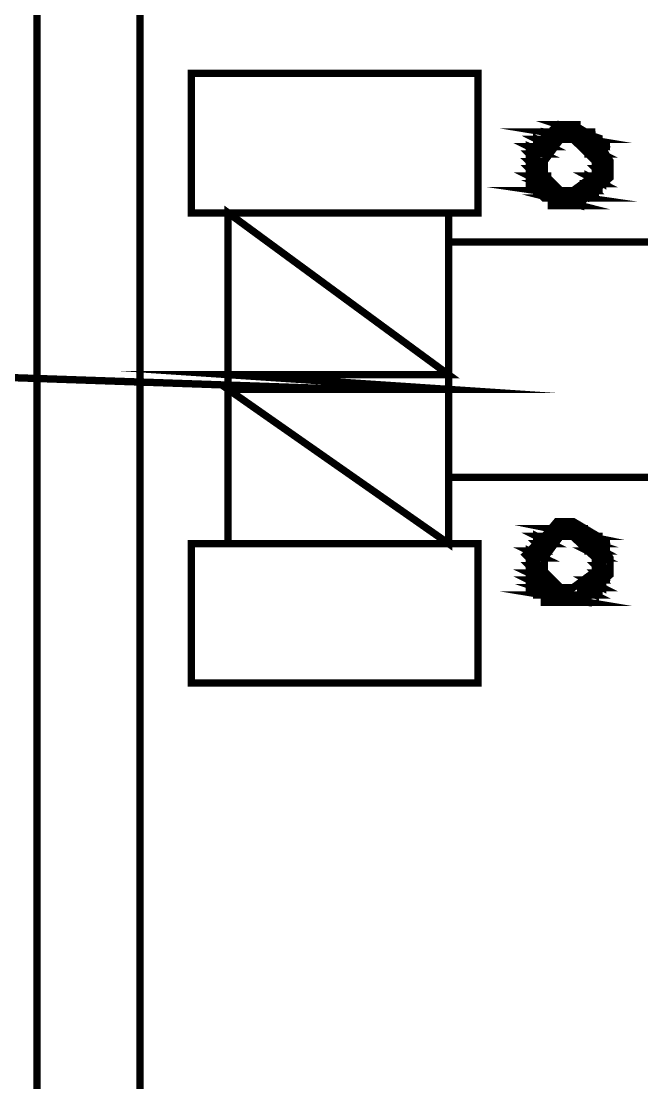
# Model space of a CAD drawing. Header units: metres. Extents: x -593 to 248, y 430 to 1024.
# Drawn here: x -253.86 to -250.28, y 805.29 to 811.41 of the extents above; entities that cross this region are included whole.
import ezdxf

# ---------------------------------------------------------------- set-up
doc = ezdxf.new("R2010")
doc.units = ezdxf.units.M
doc.header["$MEASUREMENT"] = 0
doc.layers.add('C00-00-00-BLACK', color=7, linetype='Continuous')
doc.layers.add('CFF-00-00', color=1, linetype='Continuous')

msp = doc.modelspace()

# ---------------------------------------------------------------- linework, layer by layer
at = {"layer": 'C00-00-00-BLACK', "const_width": 0.0423}
for points in [[(-253.7728, 819.5879), (-253.7728, 799.2389)], [(-253.1778, 819.5879), (-253.1778, 810.3449)], [(-253.1778, 810.5149), (-253.1778, 799.2389)], [(-252.6698, 810.3029), (-252.6698, 808.3959)], [(-251.3978, 810.3029), (-251.3978, 808.3959)], [(-249.9978, 810.1349), (-251.3978, 810.1349), (-251.3978, 808.7769), (-249.9978, 808.7769)]]:
    msp.add_lwpolyline(points, dxfattribs=at)
for points in [[(-252.8818, 810.3029), (-251.2278, 810.3029), (-251.2278, 811.1079), (-252.8818, 811.1079), (-252.8818, 810.3029)], [(-250.4658, 810.5579), (-250.4658, 810.6019), (-250.5458, 810.7329), (-250.6768, 810.8109), (-250.7198, 810.8109), (-250.7728, 810.8109), (-250.9318, 810.6209), (-250.9318, 810.5579), (-250.9318, 810.5059), (-250.7728, 810.3449), (-250.7198, 810.3449), (-250.6558, 810.3449), (-250.4658, 810.5059), (-250.4658, 810.5579)], [(-250.6788, 810.8109), (-250.7618, 810.8109), (-250.6358, 810.7689), (-250.6788, 810.8109)], [(-250.7618, 810.8109), (-250.6358, 810.7689), (-250.8048, 810.7689), (-250.7618, 810.8109)], [(-250.7198, 810.8109), (-250.6788, 810.8109), (-250.7618, 810.8109), (-250.7198, 810.8109)], [(-250.7618, 810.8109), (-250.6788, 810.8109), (-250.6358, 810.8109), (-250.7618, 810.8109)], [(-250.6788, 810.8109), (-250.6358, 810.8109), (-250.7618, 810.8109), (-250.6788, 810.8109)], [(-250.6358, 810.7269), (-250.5498, 810.6839), (-250.5928, 810.6839), (-250.6358, 810.7269)], [(-250.5928, 810.7689), (-250.8458, 810.7689), (-250.5928, 810.7269), (-250.5928, 810.7689)], [(-250.8048, 810.7269), (-250.8888, 810.7269), (-250.8048, 810.6839), (-250.8048, 810.7269)], [(-250.8888, 810.7269), (-250.8048, 810.6839), (-250.8888, 810.6839), (-250.8888, 810.7269)], [(-250.8458, 810.7269), (-250.5498, 810.7269), (-250.8888, 810.7269), (-250.8458, 810.7269)], [(-250.8888, 810.7269), (-250.7198, 810.7269), (-250.6788, 810.7269), (-250.8888, 810.7269)], [(-250.7198, 810.7269), (-250.6788, 810.7269), (-250.8888, 810.7269), (-250.7198, 810.7269)], [(-250.7618, 810.7269), (-250.7198, 810.7269), (-250.8888, 810.7269), (-250.7618, 810.7269)], [(-250.7618, 810.7269), (-250.8888, 810.7269), (-250.7198, 810.7269), (-250.7618, 810.7269)], [(-250.8048, 810.7269), (-250.7618, 810.7269), (-250.8888, 810.7269), (-250.8048, 810.7269)], [(-250.8048, 810.7269), (-250.8888, 810.7269), (-250.7618, 810.7269), (-250.8048, 810.7269)], [(-250.8888, 810.7269), (-250.8048, 810.7269), (-250.7618, 810.7269), (-250.8888, 810.7269)], [(-250.8048, 810.7269), (-250.7618, 810.7269), (-250.8888, 810.7269), (-250.8048, 810.7269)], [(-250.8458, 810.7689), (-250.5928, 810.7269), (-250.8458, 810.7269), (-250.8458, 810.7689)], [(-250.8048, 810.7689), (-250.5928, 810.7689), (-250.8458, 810.7689), (-250.8048, 810.7689)], [(-250.8458, 810.7689), (-250.5928, 810.7689), (-250.5498, 810.7689), (-250.8458, 810.7689)], [(-250.5928, 810.7689), (-250.5498, 810.7689), (-250.8458, 810.7689), (-250.5928, 810.7689)], [(-250.5928, 810.7269), (-250.8458, 810.7269), (-250.5498, 810.7269), (-250.5928, 810.7269)], [(-250.5498, 810.5579), (-250.5498, 810.5999), (-250.6788, 810.7269), (-250.7198, 810.7269), (-250.7518, 810.7269), (-250.8458, 810.5999), (-250.8458, 810.5579), (-250.8458, 810.5259), (-250.7518, 810.4309), (-250.7198, 810.4309), (-250.6788, 810.4309), (-250.5498, 810.5259), (-250.5498, 810.5579)], [(-250.8048, 810.7689), (-250.6358, 810.7689), (-250.5928, 810.7689), (-250.8048, 810.7689)], [(-250.6358, 810.7689), (-250.5928, 810.7689), (-250.8048, 810.7689), (-250.6358, 810.7689)], [(-250.6358, 810.7689), (-250.8048, 810.7689), (-250.5928, 810.7689), (-250.6358, 810.7689)], [(-250.5498, 810.7269), (-250.7198, 810.7269), (-250.5498, 810.7269)], [(-250.7198, 810.7269), (-250.5498, 810.7269), (-250.6788, 810.7269), (-250.7198, 810.7269)], [(-250.5498, 810.7269), (-250.6358, 810.7269), (-250.5498, 810.6839), (-250.5498, 810.7269)], [(-250.6788, 810.7269), (-250.5498, 810.7269), (-250.5088, 810.7269), (-250.6788, 810.7269)], [(-250.5498, 810.7269), (-250.5088, 810.7269), (-250.6788, 810.7269), (-250.5498, 810.7269)], [(-250.5498, 810.7269), (-250.6788, 810.7269), (-250.5498, 810.7269)], [(-250.6788, 810.7269), (-250.5498, 810.7269), (-250.6358, 810.7269), (-250.6788, 810.7269)], [(-250.6358, 810.7269), (-250.5498, 810.7269), (-250.5088, 810.7269), (-250.6358, 810.7269)], [(-250.5498, 810.7269), (-250.5088, 810.7269), (-250.6358, 810.7269), (-250.5498, 810.7269)], [(-250.8458, 810.6839), (-250.9318, 810.6839), (-250.8458, 810.6419), (-250.8458, 810.6839)], [(-250.9318, 810.6839), (-250.8458, 810.6419), (-250.9318, 810.6419), (-250.9318, 810.6839)], [(-250.8888, 810.6839), (-250.8458, 810.6839), (-250.9318, 810.6839), (-250.8888, 810.6839)], [(-250.9318, 810.6839), (-250.8458, 810.6839), (-250.8048, 810.6839), (-250.9318, 810.6839)], [(-250.8458, 810.6839), (-250.8048, 810.6839), (-250.9318, 810.6839), (-250.8458, 810.6839)], [(-250.9318, 810.6419), (-250.8888, 810.5989), (-250.9318, 810.5989), (-250.9318, 810.6419)], [(-250.8048, 810.6839), (-250.8888, 810.6839), (-250.8458, 810.6839), (-250.8048, 810.6839)], [(-250.5088, 810.6839), (-250.5928, 810.6839), (-250.5088, 810.6419), (-250.5088, 810.6839)], [(-250.5928, 810.6839), (-250.5088, 810.6419), (-250.5928, 810.6419), (-250.5928, 810.6839)], [(-250.5088, 810.6839), (-250.4658, 810.6839), (-250.5928, 810.6839), (-250.5088, 810.6839)], [(-250.5088, 810.6839), (-250.5928, 810.6839), (-250.5498, 810.6839), (-250.5088, 810.6839)], [(-250.5928, 810.6839), (-250.5088, 810.6839), (-250.4658, 810.6839), (-250.5928, 810.6839)], [(-250.5088, 810.6839), (-250.4658, 810.6839), (-250.5928, 810.6839), (-250.5088, 810.6839)], [(-250.5498, 810.6419), (-250.5088, 810.5989), (-250.5498, 810.5989), (-250.5498, 810.6419)], [(-250.8888, 810.5989), (-250.9318, 810.5989), (-250.8888, 810.5579), (-250.8888, 810.5989)], [(-250.8888, 810.6419), (-250.9318, 810.6419), (-250.8888, 810.5989), (-250.8888, 810.6419)], [(-250.9318, 810.6419), (-250.8458, 810.6419), (-250.8048, 810.6419), (-250.9318, 810.6419)], [(-250.8458, 810.6419), (-250.8048, 810.6419), (-250.9318, 810.6419), (-250.8458, 810.6419)], [(-250.8888, 810.6419), (-250.8458, 810.6419), (-250.9318, 810.6419), (-250.8888, 810.6419)], [(-250.8888, 810.6419), (-250.9318, 810.6419), (-250.8458, 810.6419), (-250.8888, 810.6419)], [(-250.9318, 810.5989), (-250.8888, 810.5579), (-250.9318, 810.5579), (-250.9318, 810.5989)], [(-250.9318, 810.5989), (-250.8888, 810.5989), (-250.8458, 810.5989), (-250.9318, 810.5989)], [(-250.8888, 810.5989), (-250.8458, 810.5989), (-250.9318, 810.5989), (-250.8888, 810.5989)], [(-250.5088, 810.6419), (-250.5928, 810.6419), (-250.5088, 810.6419)], [(-250.5928, 810.6419), (-250.5088, 810.6419), (-250.5498, 810.6419), (-250.5928, 810.6419)], [(-250.5088, 810.5989), (-250.5498, 810.5989), (-250.5088, 810.5579), (-250.5088, 810.5989)], [(-250.5088, 810.6419), (-250.5498, 810.6419), (-250.5088, 810.5989), (-250.5088, 810.6419)], [(-250.5498, 810.5989), (-250.5088, 810.5579), (-250.5498, 810.5579), (-250.5498, 810.5989)], [(-250.5498, 810.5989), (-250.5088, 810.5989), (-250.4658, 810.5989), (-250.5498, 810.5989)], [(-250.5088, 810.5989), (-250.4658, 810.5989), (-250.5498, 810.5989), (-250.5088, 810.5989)], [(-250.8888, 810.5579), (-250.9318, 810.5579), (-250.8888, 810.5149), (-250.8888, 810.5579)], [(-250.9318, 810.5579), (-250.8888, 810.5149), (-250.9318, 810.5149), (-250.9318, 810.5579)], [(-250.9318, 810.5579), (-250.8888, 810.5579), (-250.8458, 810.5579), (-250.9318, 810.5579)], [(-250.8888, 810.5579), (-250.8458, 810.5579), (-250.9318, 810.5579), (-250.8888, 810.5579)], [(-250.5088, 810.5579), (-250.5498, 810.5579), (-250.5088, 810.5149), (-250.5088, 810.5579)], [(-250.5498, 810.5579), (-250.5088, 810.5149), (-250.5498, 810.5149), (-250.5498, 810.5579)], [(-250.5498, 810.5579), (-250.5088, 810.5579), (-250.4658, 810.5579), (-250.5498, 810.5579)], [(-250.5088, 810.5579), (-250.4658, 810.5579), (-250.5498, 810.5579), (-250.5088, 810.5579)], [(-250.8458, 810.5149), (-250.9318, 810.5149), (-250.8458, 810.4719), (-250.8458, 810.5149)], [(-250.9318, 810.5149), (-250.8458, 810.4719), (-250.9318, 810.4719), (-250.9318, 810.5149)], [(-250.8458, 810.5149), (-250.8048, 810.5149), (-250.9318, 810.5149), (-250.8458, 810.5149)], [(-250.8458, 810.5149), (-250.9318, 810.5149), (-250.8888, 810.5149), (-250.8458, 810.5149)], [(-250.9318, 810.5149), (-250.8458, 810.5149), (-250.8048, 810.5149), (-250.9318, 810.5149)], [(-250.8458, 810.5149), (-250.8048, 810.5149), (-250.9318, 810.5149), (-250.8458, 810.5149)], [(-250.8888, 810.4719), (-250.8048, 810.4309), (-250.8888, 810.4309), (-250.8888, 810.4719)], [(-250.5928, 810.4719), (-250.5498, 810.4309), (-250.6358, 810.4309), (-250.5928, 810.4719)], [(-250.5088, 810.5149), (-250.5928, 810.5149), (-250.5088, 810.4719), (-250.5088, 810.5149)], [(-250.5928, 810.5149), (-250.5088, 810.4719), (-250.5928, 810.4719), (-250.5928, 810.5149)], [(-250.5498, 810.5149), (-250.5088, 810.5149), (-250.5928, 810.5149), (-250.5498, 810.5149)], [(-250.5498, 810.5149), (-250.5088, 810.5149), (-250.4658, 810.5149), (-250.5498, 810.5149)], [(-250.5088, 810.5149), (-250.4658, 810.5149), (-250.5498, 810.5149), (-250.5088, 810.5149)], [(-250.5088, 810.5149), (-250.5498, 810.5149), (-250.5088, 810.5149)], [(-250.5498, 810.4309), (-250.8888, 810.4309), (-250.5928, 810.3879), (-250.5498, 810.4309)], [(-250.8048, 810.4719), (-250.8888, 810.4719), (-250.8048, 810.4309), (-250.8048, 810.4719)], [(-250.9318, 810.4719), (-250.8458, 810.4719), (-250.8048, 810.4719), (-250.9318, 810.4719)], [(-250.8458, 810.4719), (-250.8048, 810.4719), (-250.9318, 810.4719), (-250.8458, 810.4719)], [(-250.8458, 810.4719), (-250.9318, 810.4719), (-250.8048, 810.4719), (-250.8458, 810.4719)], [(-250.9318, 810.4719), (-250.8048, 810.4719), (-250.8888, 810.4719), (-250.9318, 810.4719)], [(-250.8888, 810.4309), (-250.5928, 810.3879), (-250.8458, 810.3879), (-250.8888, 810.4309)], [(-250.8888, 810.4309), (-250.8048, 810.4309), (-250.7618, 810.4309), (-250.8888, 810.4309)], [(-250.8048, 810.4309), (-250.7618, 810.4309), (-250.8888, 810.4309), (-250.8048, 810.4309)], [(-250.7618, 810.4309), (-250.7198, 810.4309), (-250.8888, 810.4309), (-250.7618, 810.4309)], [(-250.7618, 810.4309), (-250.8888, 810.4309), (-250.8048, 810.4309), (-250.7618, 810.4309)], [(-250.7198, 810.4309), (-250.6788, 810.4309), (-250.8888, 810.4309), (-250.7198, 810.4309)], [(-250.7198, 810.4309), (-250.8888, 810.4309), (-250.7618, 810.4309), (-250.7198, 810.4309)], [(-250.8888, 810.4309), (-250.7198, 810.4309), (-250.6788, 810.4309), (-250.8888, 810.4309)], [(-250.7198, 810.4309), (-250.6788, 810.4309), (-250.8888, 810.4309), (-250.7198, 810.4309)], [(-250.6788, 810.4309), (-250.5498, 810.4309), (-250.7198, 810.4309), (-250.6788, 810.4309)], [(-250.7198, 810.4309), (-250.5498, 810.4309), (-250.5088, 810.4309), (-250.7198, 810.4309)], [(-250.5498, 810.4309), (-250.5088, 810.4309), (-250.7198, 810.4309), (-250.5498, 810.4309)], [(-250.6358, 810.4309), (-250.5498, 810.4309), (-250.6788, 810.4309), (-250.6358, 810.4309)], [(-250.6788, 810.4309), (-250.5498, 810.4309), (-250.5088, 810.4309), (-250.6788, 810.4309)], [(-250.5498, 810.4309), (-250.5088, 810.4309), (-250.6788, 810.4309), (-250.5498, 810.4309)], [(-250.5498, 810.4309), (-250.6788, 810.4309), (-250.5498, 810.4309)], [(-250.6358, 810.4309), (-250.5498, 810.4309), (-250.5088, 810.4309), (-250.6358, 810.4309)], [(-250.5498, 810.4309), (-250.5088, 810.4309), (-250.6358, 810.4309), (-250.5498, 810.4309)], [(-250.5498, 810.4309), (-250.6358, 810.4309), (-250.5498, 810.4309)], [(-250.5498, 810.4719), (-250.5928, 810.4719), (-250.5498, 810.4309), (-250.5498, 810.4719)], [(-250.5928, 810.4719), (-250.5088, 810.4719), (-250.4658, 810.4719), (-250.5928, 810.4719)], [(-250.5088, 810.4719), (-250.4658, 810.4719), (-250.5928, 810.4719), (-250.5088, 810.4719)], [(-250.5498, 810.4719), (-250.5088, 810.4719), (-250.5928, 810.4719), (-250.5498, 810.4719)], [(-250.5498, 810.4719), (-250.5928, 810.4719), (-250.5088, 810.4719), (-250.5498, 810.4719)], [(-250.6358, 810.3879), (-250.8048, 810.3879), (-250.6358, 810.3449), (-250.6358, 810.3879)], [(-250.8458, 810.3879), (-250.5928, 810.3879), (-250.5498, 810.3879), (-250.8458, 810.3879)], [(-250.5928, 810.3879), (-250.5498, 810.3879), (-250.8458, 810.3879), (-250.5928, 810.3879)], [(-250.8458, 810.3879), (-250.5928, 810.3879), (-250.5498, 810.3879), (-250.8458, 810.3879)], [(-250.5928, 810.3879), (-250.5498, 810.3879), (-250.8458, 810.3879), (-250.5928, 810.3879)], [(-250.5928, 810.3879), (-250.8458, 810.3879), (-250.6358, 810.3879), (-250.5928, 810.3879)], [(-250.8458, 810.3879), (-250.6358, 810.3879), (-250.8048, 810.3879), (-250.8458, 810.3879)], [(-250.8048, 810.3879), (-250.6358, 810.3449), (-250.8048, 810.3449), (-250.8048, 810.3879)], [(-251.3978, 810.3029), (-252.6698, 810.3029), (-251.3978, 809.3699), (-251.3978, 810.3029)], [(-252.6698, 810.3029), (-251.3978, 809.3699), (-252.6698, 809.3699), (-252.6698, 810.3029)], [(-250.6358, 810.3449), (-250.8048, 810.3449), (-250.6788, 810.3449), (-250.6358, 810.3449)], [(-250.8048, 810.3449), (-250.6788, 810.3449), (-250.7618, 810.3449), (-250.8048, 810.3449)], [(-250.6788, 810.3449), (-250.7618, 810.3449), (-250.7198, 810.3449), (-250.6788, 810.3449)], [(-250.7618, 810.3449), (-250.6788, 810.3449), (-250.6358, 810.3449), (-250.7618, 810.3449)], [(-250.6788, 810.3449), (-250.6358, 810.3449), (-250.7618, 810.3449), (-250.6788, 810.3449)], [(-252.6698, 809.3699), (-251.3978, 809.2849), (-252.6698, 809.2849), (-252.6698, 809.3699)], [(-251.3978, 809.3699), (-252.6698, 809.3699), (-251.3978, 809.2849), (-251.3978, 809.3699)], [(-251.3978, 809.2849), (-252.6698, 809.2849), (-251.3978, 808.3959), (-251.3978, 809.2849)], [(-252.6698, 809.2849), (-251.3978, 808.3959), (-252.6698, 808.3959), (-252.6698, 809.2849)], [(-250.4658, 808.2689), (-250.4658, 808.3129), (-250.5458, 808.4439), (-250.6768, 808.5219), (-250.7198, 808.5219), (-250.7728, 808.5219), (-250.9318, 808.3319), (-250.9318, 808.2689), (-250.9318, 808.2159), (-250.7728, 808.0569), (-250.7198, 808.0569), (-250.6558, 808.0569), (-250.4658, 808.2159), (-250.4658, 808.2689)], [(-250.6358, 808.4809), (-250.8048, 808.4809), (-250.5928, 808.4379), (-250.6358, 808.4809)], [(-250.8048, 808.4809), (-250.5928, 808.4379), (-250.8458, 808.4379), (-250.8048, 808.4809)], [(-250.7618, 808.4809), (-250.6358, 808.4809), (-250.8048, 808.4809), (-250.7618, 808.4809)], [(-250.8048, 808.4809), (-250.6358, 808.4809), (-250.5928, 808.4809), (-250.8048, 808.4809)], [(-250.6358, 808.4809), (-250.5928, 808.4809), (-250.8048, 808.4809), (-250.6358, 808.4809)], [(-250.7198, 808.4809), (-250.6788, 808.4809), (-250.7618, 808.4809), (-250.7198, 808.4809)], [(-250.7618, 808.4809), (-250.6788, 808.4809), (-250.6358, 808.4809), (-250.7618, 808.4809)], [(-250.6788, 808.4809), (-250.6358, 808.4809), (-250.7618, 808.4809), (-250.6788, 808.4809)], [(-250.6788, 808.4809), (-250.7618, 808.4809), (-250.6358, 808.4809), (-250.6788, 808.4809)], [(-250.6788, 808.4379), (-250.5498, 808.3959), (-250.6358, 808.3959), (-250.6788, 808.4379)], [(-252.8818, 807.5909), (-251.2278, 807.5909), (-251.2278, 808.3959), (-252.8818, 808.3959), (-252.8818, 807.5909)], [(-250.8888, 808.3959), (-250.8458, 808.3529), (-250.9318, 808.3529), (-250.8888, 808.3959)], [(-250.7618, 808.4379), (-250.8888, 808.4379), (-250.8048, 808.3959), (-250.7618, 808.4379)], [(-250.8048, 808.3959), (-250.8888, 808.3959), (-250.8458, 808.3529), (-250.8048, 808.3959)], [(-250.8888, 808.4379), (-250.8048, 808.3959), (-250.8888, 808.3959), (-250.8888, 808.4379)], [(-250.8458, 808.4379), (-250.5498, 808.4379), (-250.8888, 808.4379), (-250.8458, 808.4379)], [(-250.8888, 808.4379), (-250.7198, 808.4379), (-250.6788, 808.4379), (-250.8888, 808.4379)], [(-250.7198, 808.4379), (-250.6788, 808.4379), (-250.8888, 808.4379), (-250.7198, 808.4379)], [(-250.7618, 808.4379), (-250.7198, 808.4379), (-250.8888, 808.4379), (-250.7618, 808.4379)], [(-250.7618, 808.4379), (-250.8888, 808.4379), (-250.7198, 808.4379), (-250.7618, 808.4379)], [(-250.8888, 808.3959), (-250.8048, 808.3959), (-250.7618, 808.3959), (-250.8888, 808.3959)], [(-250.8048, 808.3959), (-250.7618, 808.3959), (-250.8888, 808.3959), (-250.8048, 808.3959)], [(-250.8888, 808.3959), (-250.8048, 808.3959), (-250.7618, 808.3959), (-250.8888, 808.3959)], [(-250.8048, 808.3959), (-250.7618, 808.3959), (-250.8888, 808.3959), (-250.8048, 808.3959)], [(-250.8458, 808.4379), (-250.5928, 808.4379), (-250.5498, 808.4379), (-250.8458, 808.4379)], [(-250.5928, 808.4379), (-250.5498, 808.4379), (-250.8458, 808.4379), (-250.5928, 808.4379)], [(-250.8458, 808.4379), (-250.5928, 808.4379), (-250.5498, 808.4379), (-250.8458, 808.4379)], [(-250.5928, 808.4379), (-250.5498, 808.4379), (-250.8458, 808.4379), (-250.5928, 808.4379)], [(-250.5928, 808.4379), (-250.8458, 808.4379), (-250.5498, 808.4379), (-250.5928, 808.4379)], [(-250.5498, 808.2689), (-250.5498, 808.3119), (-250.6788, 808.4379), (-250.7198, 808.4379), (-250.7518, 808.4379), (-250.8458, 808.3119), (-250.8458, 808.2689), (-250.8458, 808.2369), (-250.7518, 808.1419), (-250.7198, 808.1419), (-250.6788, 808.1419), (-250.5498, 808.2369), (-250.5498, 808.2689)], [(-250.5498, 808.4379), (-250.6788, 808.4379), (-250.5498, 808.3959), (-250.5498, 808.4379)], [(-250.5498, 808.4379), (-250.7198, 808.4379), (-250.5498, 808.4379)], [(-250.7198, 808.4379), (-250.5498, 808.4379), (-250.6788, 808.4379), (-250.7198, 808.4379)], [(-250.5928, 808.3529), (-250.5088, 808.3119), (-250.5498, 808.3119), (-250.5928, 808.3529)], [(-250.6788, 808.4379), (-250.5498, 808.4379), (-250.5088, 808.4379), (-250.6788, 808.4379)], [(-250.5498, 808.4379), (-250.5088, 808.4379), (-250.6788, 808.4379), (-250.5498, 808.4379)], [(-250.5088, 808.3959), (-250.5928, 808.3959), (-250.5088, 808.3529), (-250.5088, 808.3959)], [(-250.6358, 808.3959), (-250.5498, 808.3959), (-250.5088, 808.3959), (-250.6358, 808.3959)], [(-250.5498, 808.3959), (-250.5088, 808.3959), (-250.6358, 808.3959), (-250.5498, 808.3959)], [(-250.5498, 808.3959), (-250.6358, 808.3959), (-250.5498, 808.3959)], [(-250.6358, 808.3959), (-250.5498, 808.3959), (-250.5928, 808.3959), (-250.6358, 808.3959)], [(-250.5928, 808.3959), (-250.5088, 808.3529), (-250.5928, 808.3529), (-250.5928, 808.3959)], [(-250.5088, 808.3959), (-250.4658, 808.3959), (-250.5928, 808.3959), (-250.5088, 808.3959)], [(-250.5088, 808.3959), (-250.5928, 808.3959), (-250.5498, 808.3959), (-250.5088, 808.3959)], [(-250.8458, 808.3529), (-250.9318, 808.3529), (-250.8458, 808.3119), (-250.8458, 808.3529)], [(-250.9318, 808.3529), (-250.8458, 808.3119), (-250.9318, 808.3119), (-250.9318, 808.3529)], [(-250.9318, 808.3529), (-250.8458, 808.3529), (-250.8048, 808.3529), (-250.9318, 808.3529)], [(-250.8458, 808.3529), (-250.8048, 808.3529), (-250.9318, 808.3529), (-250.8458, 808.3529)], [(-250.9318, 808.3529), (-250.8458, 808.3529), (-250.8048, 808.3529), (-250.9318, 808.3529)], [(-250.8458, 808.3529), (-250.8048, 808.3529), (-250.9318, 808.3529), (-250.8458, 808.3529)], [(-250.9318, 808.3119), (-250.8888, 808.2689), (-250.9318, 808.2689), (-250.9318, 808.3119)], [(-250.5088, 808.3529), (-250.5928, 808.3529), (-250.5088, 808.3119), (-250.5088, 808.3529)], [(-250.5928, 808.3529), (-250.5088, 808.3529), (-250.4658, 808.3529), (-250.5928, 808.3529)], [(-250.5088, 808.3529), (-250.4658, 808.3529), (-250.5928, 808.3529), (-250.5088, 808.3529)], [(-250.5498, 808.3119), (-250.5088, 808.2689), (-250.5498, 808.2689), (-250.5498, 808.3119)], [(-250.8888, 808.3119), (-250.9318, 808.3119), (-250.8888, 808.2689), (-250.8888, 808.3119)], [(-250.8888, 808.2689), (-250.9318, 808.2689), (-250.8888, 808.2259), (-250.8888, 808.2689)], [(-250.8888, 808.3119), (-250.8458, 808.3119), (-250.9318, 808.3119), (-250.8888, 808.3119)], [(-250.8888, 808.3119), (-250.9318, 808.3119), (-250.8458, 808.3119), (-250.8888, 808.3119)], [(-250.9318, 808.2689), (-250.8888, 808.2259), (-250.9318, 808.2259), (-250.9318, 808.2689)], [(-250.9318, 808.2689), (-250.8888, 808.2689), (-250.8458, 808.2689), (-250.9318, 808.2689)], [(-250.8888, 808.2689), (-250.8458, 808.2689), (-250.9318, 808.2689), (-250.8888, 808.2689)], [(-250.9318, 808.2689), (-250.8888, 808.2689), (-250.8458, 808.2689), (-250.9318, 808.2689)], [(-250.8888, 808.2689), (-250.8458, 808.2689), (-250.9318, 808.2689), (-250.8888, 808.2689)], [(-250.5088, 808.3119), (-250.5498, 808.3119), (-250.5088, 808.2689), (-250.5088, 808.3119)], [(-250.5088, 808.2689), (-250.5498, 808.2689), (-250.5088, 808.2259), (-250.5088, 808.2689)], [(-250.5498, 808.3119), (-250.5088, 808.3119), (-250.4658, 808.3119), (-250.5498, 808.3119)], [(-250.5088, 808.3119), (-250.4658, 808.3119), (-250.5498, 808.3119), (-250.5088, 808.3119)], [(-250.5498, 808.3119), (-250.5088, 808.3119), (-250.4658, 808.3119), (-250.5498, 808.3119)], [(-250.5088, 808.3119), (-250.4658, 808.3119), (-250.5498, 808.3119), (-250.5088, 808.3119)], [(-250.5498, 808.2689), (-250.5088, 808.2259), (-250.5498, 808.2259), (-250.5498, 808.2689)], [(-250.8888, 808.2259), (-250.9318, 808.2259), (-250.8458, 808.1849), (-250.8888, 808.2259)], [(-250.9318, 808.2259), (-250.8458, 808.1849), (-250.9318, 808.1849), (-250.9318, 808.2259)], [(-250.9318, 808.2259), (-250.8888, 808.2259), (-250.8458, 808.2259), (-250.9318, 808.2259)], [(-250.8888, 808.2259), (-250.8458, 808.2259), (-250.9318, 808.2259), (-250.8888, 808.2259)], [(-250.5088, 808.2259), (-250.5498, 808.2259), (-250.5088, 808.1849), (-250.5088, 808.2259)], [(-250.5498, 808.2259), (-250.5088, 808.1849), (-250.5498, 808.1849), (-250.5498, 808.2259)], [(-250.5498, 808.2259), (-250.5088, 808.2259), (-250.4658, 808.2259), (-250.5498, 808.2259)], [(-250.5088, 808.2259), (-250.4658, 808.2259), (-250.5498, 808.2259), (-250.5088, 808.2259)], [(-250.8458, 808.1849), (-250.9318, 808.1849), (-250.8458, 808.1419), (-250.8458, 808.1849)], [(-250.9318, 808.1849), (-250.8458, 808.1419), (-250.9318, 808.1419), (-250.9318, 808.1849)], [(-250.9318, 808.1849), (-250.8458, 808.1849), (-250.8048, 808.1849), (-250.9318, 808.1849)], [(-250.8458, 808.1849), (-250.8048, 808.1849), (-250.9318, 808.1849), (-250.8458, 808.1849)], [(-250.9318, 808.1849), (-250.8458, 808.1849), (-250.8048, 808.1849), (-250.9318, 808.1849)], [(-250.8458, 808.1849), (-250.8048, 808.1849), (-250.9318, 808.1849), (-250.8458, 808.1849)], [(-250.8888, 808.1419), (-250.7618, 808.0989), (-250.8888, 808.0989), (-250.8888, 808.1419)], [(-250.5088, 808.1849), (-250.5928, 808.1849), (-250.5088, 808.1419), (-250.5088, 808.1849)], [(-250.6358, 808.1419), (-250.5498, 808.0989), (-250.6358, 808.0989), (-250.6358, 808.1419)], [(-250.5928, 808.1849), (-250.5088, 808.1419), (-250.5928, 808.1419), (-250.5928, 808.1849)], [(-250.5498, 808.1849), (-250.5088, 808.1849), (-250.5928, 808.1849), (-250.5498, 808.1849)], [(-250.5928, 808.1849), (-250.5088, 808.1849), (-250.4658, 808.1849), (-250.5928, 808.1849)], [(-250.5088, 808.1849), (-250.4658, 808.1849), (-250.5928, 808.1849), (-250.5088, 808.1849)], [(-250.5088, 808.1849), (-250.5498, 808.1849), (-250.5088, 808.1849)], [(-250.5928, 808.0989), (-250.8458, 808.0989), (-250.5928, 808.0569), (-250.5928, 808.0989)], [(-250.8048, 808.1419), (-250.8888, 808.1419), (-250.7618, 808.0989), (-250.8048, 808.1419)], [(-250.8458, 808.1419), (-250.9318, 808.1419), (-250.8048, 808.1419), (-250.8458, 808.1419)], [(-250.9318, 808.1419), (-250.8048, 808.1419), (-250.8888, 808.1419), (-250.9318, 808.1419)], [(-250.8888, 808.1419), (-250.8048, 808.1419), (-250.7618, 808.1419), (-250.8888, 808.1419)], [(-250.8048, 808.1419), (-250.7618, 808.1419), (-250.8888, 808.1419), (-250.8048, 808.1419)], [(-250.8888, 808.1419), (-250.8048, 808.1419), (-250.7618, 808.1419), (-250.8888, 808.1419)], [(-250.8048, 808.1419), (-250.7618, 808.1419), (-250.8888, 808.1419), (-250.8048, 808.1419)], [(-250.7198, 808.0989), (-250.6788, 808.0989), (-250.8888, 808.0989), (-250.7198, 808.0989)], [(-250.7198, 808.0989), (-250.8888, 808.0989), (-250.7618, 808.0989), (-250.7198, 808.0989)], [(-250.8888, 808.0989), (-250.7198, 808.0989), (-250.6788, 808.0989), (-250.8888, 808.0989)], [(-250.7198, 808.0989), (-250.6788, 808.0989), (-250.8888, 808.0989), (-250.7198, 808.0989)], [(-250.5498, 808.0989), (-250.8888, 808.0989), (-250.5928, 808.0989), (-250.5498, 808.0989)], [(-250.8888, 808.0989), (-250.5928, 808.0989), (-250.8458, 808.0989), (-250.8888, 808.0989)], [(-250.8458, 808.0989), (-250.5928, 808.0569), (-250.8458, 808.0569), (-250.8458, 808.0989)], [(-250.8458, 808.0989), (-250.5928, 808.0989), (-250.5498, 808.0989), (-250.8458, 808.0989)], [(-250.5928, 808.0989), (-250.5498, 808.0989), (-250.8458, 808.0989), (-250.5928, 808.0989)], [(-250.6788, 808.0989), (-250.5498, 808.0989), (-250.7198, 808.0989), (-250.6788, 808.0989)], [(-250.7198, 808.0989), (-250.5498, 808.0989), (-250.5088, 808.0989), (-250.7198, 808.0989)], [(-250.5498, 808.0989), (-250.5088, 808.0989), (-250.7198, 808.0989), (-250.5498, 808.0989)], [(-250.5498, 808.1419), (-250.6358, 808.1419), (-250.5498, 808.0989), (-250.5498, 808.1419)], [(-250.6358, 808.0989), (-250.5498, 808.0989), (-250.6788, 808.0989), (-250.6358, 808.0989)], [(-250.6788, 808.0989), (-250.5498, 808.0989), (-250.5088, 808.0989), (-250.6788, 808.0989)], [(-250.5498, 808.0989), (-250.5088, 808.0989), (-250.6788, 808.0989), (-250.5498, 808.0989)], [(-250.5498, 808.0989), (-250.6788, 808.0989), (-250.5498, 808.0989)], [(-250.5928, 808.1419), (-250.5498, 808.1419), (-250.6358, 808.1419), (-250.5928, 808.1419)], [(-250.5498, 808.0989), (-250.6358, 808.0989), (-250.5498, 808.0989)], [(-250.5498, 808.1419), (-250.5088, 808.1419), (-250.5928, 808.1419), (-250.5498, 808.1419)], [(-250.5498, 808.1419), (-250.5928, 808.1419), (-250.5088, 808.1419), (-250.5498, 808.1419)], [(-250.5498, 808.1419), (-250.5928, 808.1419), (-250.5498, 808.1419)], [(-250.5928, 808.0569), (-250.8458, 808.0569), (-250.6358, 808.0569), (-250.5928, 808.0569)], [(-250.8458, 808.0569), (-250.6358, 808.0569), (-250.8048, 808.0569), (-250.8458, 808.0569)], [(-250.8048, 808.0569), (-250.6358, 808.0569), (-250.5928, 808.0569), (-250.8048, 808.0569)], [(-250.6358, 808.0569), (-250.5928, 808.0569), (-250.8048, 808.0569), (-250.6358, 808.0569)], [(-250.6358, 808.0569), (-250.8048, 808.0569), (-250.6788, 808.0569), (-250.6358, 808.0569)], [(-250.8048, 808.0569), (-250.6788, 808.0569), (-250.7618, 808.0569), (-250.8048, 808.0569)], [(-250.6788, 808.0569), (-250.7618, 808.0569), (-250.7198, 808.0569), (-250.6788, 808.0569)], [(-250.7618, 808.0569), (-250.6788, 808.0569), (-250.6358, 808.0569), (-250.7618, 808.0569)], [(-250.6788, 808.0569), (-250.6358, 808.0569), (-250.7618, 808.0569), (-250.6788, 808.0569)]]:
    msp.add_lwpolyline(points, close=True, dxfattribs=at)
at = {"layer": 'C00-00-00-BLACK'}
for points in [[(-250.7618, 810.8109), (-250.6358, 810.7689), (-250.8048, 810.7689), (-250.7618, 810.8109)], [(-250.7198, 810.8109), (-250.6788, 810.8109), (-250.7618, 810.8109), (-250.7198, 810.8109)], [(-250.7618, 810.8109), (-250.6788, 810.8109), (-250.6358, 810.8109), (-250.7618, 810.8109)], [(-250.6788, 810.8109), (-250.6358, 810.8109), (-250.7618, 810.8109), (-250.6788, 810.8109)], [(-250.6788, 810.8109), (-250.7618, 810.8109), (-250.6358, 810.7689), (-250.6788, 810.8109)], [(-250.8048, 810.7689), (-250.5928, 810.7689), (-250.8458, 810.7689), (-250.8048, 810.7689)], [(-250.8458, 810.7689), (-250.5928, 810.7689), (-250.5498, 810.7689), (-250.8458, 810.7689)], [(-250.5928, 810.7689), (-250.5498, 810.7689), (-250.8458, 810.7689), (-250.5928, 810.7689)], [(-250.5928, 810.7689), (-250.8458, 810.7689), (-250.5928, 810.7269), (-250.5928, 810.7689)], [(-250.8458, 810.7689), (-250.5928, 810.7269), (-250.8458, 810.7269), (-250.8458, 810.7689)], [(-250.8048, 810.7689), (-250.6358, 810.7689), (-250.5928, 810.7689), (-250.8048, 810.7689)], [(-250.6358, 810.7689), (-250.5928, 810.7689), (-250.8048, 810.7689), (-250.6358, 810.7689)], [(-250.6358, 810.7689), (-250.8048, 810.7689), (-250.5928, 810.7689), (-250.6358, 810.7689)], [(-250.8888, 810.6839), (-250.8458, 810.6839), (-250.9318, 810.6839), (-250.8888, 810.6839)], [(-250.9318, 810.6839), (-250.8458, 810.6839), (-250.8048, 810.6839), (-250.9318, 810.6839)], [(-250.8458, 810.6839), (-250.8048, 810.6839), (-250.9318, 810.6839), (-250.8458, 810.6839)], [(-250.8458, 810.6839), (-250.9318, 810.6839), (-250.8458, 810.6419), (-250.8458, 810.6839)], [(-250.9318, 810.6839), (-250.8458, 810.6419), (-250.9318, 810.6419), (-250.9318, 810.6839)], [(-250.8458, 810.7269), (-250.5498, 810.7269), (-250.8888, 810.7269), (-250.8458, 810.7269)], [(-250.8888, 810.7269), (-250.7198, 810.7269), (-250.6788, 810.7269), (-250.8888, 810.7269)], [(-250.7198, 810.7269), (-250.6788, 810.7269), (-250.8888, 810.7269), (-250.7198, 810.7269)], [(-250.7618, 810.7269), (-250.7198, 810.7269), (-250.8888, 810.7269), (-250.7618, 810.7269)], [(-250.7618, 810.7269), (-250.8888, 810.7269), (-250.7198, 810.7269), (-250.7618, 810.7269)], [(-250.8048, 810.7269), (-250.7618, 810.7269), (-250.8888, 810.7269), (-250.8048, 810.7269)], [(-250.8048, 810.7269), (-250.8888, 810.7269), (-250.7618, 810.7269), (-250.8048, 810.7269)], [(-250.8888, 810.7269), (-250.8048, 810.7269), (-250.7618, 810.7269), (-250.8888, 810.7269)], [(-250.8048, 810.7269), (-250.7618, 810.7269), (-250.8888, 810.7269), (-250.8048, 810.7269)], [(-250.8048, 810.7269), (-250.8888, 810.7269), (-250.8048, 810.6839), (-250.8048, 810.7269)], [(-250.8888, 810.7269), (-250.8048, 810.6839), (-250.8888, 810.6839), (-250.8888, 810.7269)], [(-250.8048, 810.6839), (-250.8888, 810.6839), (-250.8458, 810.6839), (-250.8048, 810.6839)], [(-250.5928, 810.7269), (-250.8458, 810.7269), (-250.5498, 810.7269), (-250.5928, 810.7269)], [(-250.5498, 810.7269), (-250.7198, 810.7269), (-250.5498, 810.7269)], [(-250.7198, 810.7269), (-250.5498, 810.7269), (-250.6788, 810.7269), (-250.7198, 810.7269)], [(-250.6788, 810.7269), (-250.5498, 810.7269), (-250.5088, 810.7269), (-250.6788, 810.7269)], [(-250.5498, 810.7269), (-250.5088, 810.7269), (-250.6788, 810.7269), (-250.5498, 810.7269)], [(-250.5498, 810.7269), (-250.6788, 810.7269), (-250.5498, 810.7269)], [(-250.6788, 810.7269), (-250.5498, 810.7269), (-250.6358, 810.7269), (-250.6788, 810.7269)], [(-250.6358, 810.7269), (-250.5498, 810.7269), (-250.5088, 810.7269), (-250.6358, 810.7269)], [(-250.5498, 810.7269), (-250.5088, 810.7269), (-250.6358, 810.7269), (-250.5498, 810.7269)], [(-250.5498, 810.7269), (-250.6358, 810.7269), (-250.5498, 810.6839), (-250.5498, 810.7269)], [(-250.6358, 810.7269), (-250.5498, 810.6839), (-250.5928, 810.6839), (-250.6358, 810.7269)], [(-250.5088, 810.6839), (-250.4658, 810.6839), (-250.5928, 810.6839), (-250.5088, 810.6839)], [(-250.5088, 810.6839), (-250.5928, 810.6839), (-250.5498, 810.6839), (-250.5088, 810.6839)], [(-250.5928, 810.6839), (-250.5088, 810.6839), (-250.4658, 810.6839), (-250.5928, 810.6839)], [(-250.5088, 810.6839), (-250.4658, 810.6839), (-250.5928, 810.6839), (-250.5088, 810.6839)], [(-250.5088, 810.6839), (-250.5928, 810.6839), (-250.5088, 810.6419), (-250.5088, 810.6839)], [(-250.5928, 810.6839), (-250.5088, 810.6419), (-250.5928, 810.6419), (-250.5928, 810.6839)], [(-250.9318, 810.6419), (-250.8458, 810.6419), (-250.8048, 810.6419), (-250.9318, 810.6419)], [(-250.8458, 810.6419), (-250.8048, 810.6419), (-250.9318, 810.6419), (-250.8458, 810.6419)], [(-250.8888, 810.6419), (-250.8458, 810.6419), (-250.9318, 810.6419), (-250.8888, 810.6419)], [(-250.8888, 810.6419), (-250.9318, 810.6419), (-250.8458, 810.6419), (-250.8888, 810.6419)], [(-250.8888, 810.6419), (-250.9318, 810.6419), (-250.8888, 810.5989), (-250.8888, 810.6419)], [(-250.9318, 810.6419), (-250.8888, 810.5989), (-250.9318, 810.5989), (-250.9318, 810.6419)], [(-250.5088, 810.6419), (-250.5928, 810.6419), (-250.5088, 810.6419)], [(-250.5928, 810.6419), (-250.5088, 810.6419), (-250.5498, 810.6419), (-250.5928, 810.6419)], [(-250.5088, 810.6419), (-250.5498, 810.6419), (-250.5088, 810.5989), (-250.5088, 810.6419)], [(-250.5498, 810.6419), (-250.5088, 810.5989), (-250.5498, 810.5989), (-250.5498, 810.6419)], [(-250.9318, 810.5989), (-250.8888, 810.5989), (-250.8458, 810.5989), (-250.9318, 810.5989)], [(-250.8888, 810.5989), (-250.8458, 810.5989), (-250.9318, 810.5989), (-250.8888, 810.5989)], [(-250.8888, 810.5989), (-250.9318, 810.5989), (-250.8888, 810.5579), (-250.8888, 810.5989)], [(-250.9318, 810.5989), (-250.8888, 810.5579), (-250.9318, 810.5579), (-250.9318, 810.5989)], [(-250.9318, 810.5579), (-250.8888, 810.5579), (-250.8458, 810.5579), (-250.9318, 810.5579)], [(-250.8888, 810.5579), (-250.8458, 810.5579), (-250.9318, 810.5579), (-250.8888, 810.5579)], [(-250.8888, 810.5579), (-250.9318, 810.5579), (-250.8888, 810.5149), (-250.8888, 810.5579)], [(-250.9318, 810.5579), (-250.8888, 810.5149), (-250.9318, 810.5149), (-250.9318, 810.5579)], [(-250.5498, 810.5989), (-250.5088, 810.5989), (-250.4658, 810.5989), (-250.5498, 810.5989)], [(-250.5088, 810.5989), (-250.4658, 810.5989), (-250.5498, 810.5989), (-250.5088, 810.5989)], [(-250.5088, 810.5989), (-250.5498, 810.5989), (-250.5088, 810.5579), (-250.5088, 810.5989)], [(-250.5498, 810.5989), (-250.5088, 810.5579), (-250.5498, 810.5579), (-250.5498, 810.5989)], [(-250.5498, 810.5579), (-250.5088, 810.5579), (-250.4658, 810.5579), (-250.5498, 810.5579)], [(-250.5088, 810.5579), (-250.4658, 810.5579), (-250.5498, 810.5579), (-250.5088, 810.5579)], [(-250.5088, 810.5579), (-250.5498, 810.5579), (-250.5088, 810.5149), (-250.5088, 810.5579)], [(-250.5498, 810.5579), (-250.5088, 810.5149), (-250.5498, 810.5149), (-250.5498, 810.5579)], [(-250.8458, 810.5149), (-250.8048, 810.5149), (-250.9318, 810.5149), (-250.8458, 810.5149)], [(-250.8458, 810.5149), (-250.9318, 810.5149), (-250.8888, 810.5149), (-250.8458, 810.5149)], [(-250.9318, 810.5149), (-250.8458, 810.5149), (-250.8048, 810.5149), (-250.9318, 810.5149)], [(-250.8458, 810.5149), (-250.8048, 810.5149), (-250.9318, 810.5149), (-250.8458, 810.5149)], [(-250.8458, 810.5149), (-250.9318, 810.5149), (-250.8458, 810.4719), (-250.8458, 810.5149)], [(-250.9318, 810.5149), (-250.8458, 810.4719), (-250.9318, 810.4719), (-250.9318, 810.5149)], [(-250.5498, 810.5149), (-250.5088, 810.5149), (-250.5928, 810.5149), (-250.5498, 810.5149)], [(-250.5088, 810.5149), (-250.5928, 810.5149), (-250.5088, 810.4719), (-250.5088, 810.5149)], [(-250.5928, 810.5149), (-250.5088, 810.4719), (-250.5928, 810.4719), (-250.5928, 810.5149)], [(-250.5498, 810.5149), (-250.5088, 810.5149), (-250.4658, 810.5149), (-250.5498, 810.5149)], [(-250.5088, 810.5149), (-250.4658, 810.5149), (-250.5498, 810.5149), (-250.5088, 810.5149)], [(-250.5088, 810.5149), (-250.5498, 810.5149), (-250.5088, 810.5149)], [(-250.9318, 810.4719), (-250.8458, 810.4719), (-250.8048, 810.4719), (-250.9318, 810.4719)], [(-250.8458, 810.4719), (-250.8048, 810.4719), (-250.9318, 810.4719), (-250.8458, 810.4719)], [(-250.8458, 810.4719), (-250.9318, 810.4719), (-250.8048, 810.4719), (-250.8458, 810.4719)], [(-250.9318, 810.4719), (-250.8048, 810.4719), (-250.8888, 810.4719), (-250.9318, 810.4719)], [(-250.8048, 810.4719), (-250.8888, 810.4719), (-250.8048, 810.4309), (-250.8048, 810.4719)], [(-250.8888, 810.4719), (-250.8048, 810.4309), (-250.8888, 810.4309), (-250.8888, 810.4719)], [(-250.5928, 810.4719), (-250.5498, 810.4309), (-250.6358, 810.4309), (-250.5928, 810.4719)], [(-250.5928, 810.4719), (-250.5088, 810.4719), (-250.4658, 810.4719), (-250.5928, 810.4719)], [(-250.5088, 810.4719), (-250.4658, 810.4719), (-250.5928, 810.4719), (-250.5088, 810.4719)], [(-250.5498, 810.4719), (-250.5088, 810.4719), (-250.5928, 810.4719), (-250.5498, 810.4719)], [(-250.5498, 810.4719), (-250.5928, 810.4719), (-250.5088, 810.4719), (-250.5498, 810.4719)], [(-250.5498, 810.4719), (-250.5928, 810.4719), (-250.5498, 810.4309), (-250.5498, 810.4719)], [(-250.8888, 810.4309), (-250.8048, 810.4309), (-250.7618, 810.4309), (-250.8888, 810.4309)], [(-250.8048, 810.4309), (-250.7618, 810.4309), (-250.8888, 810.4309), (-250.8048, 810.4309)], [(-250.7618, 810.4309), (-250.7198, 810.4309), (-250.8888, 810.4309), (-250.7618, 810.4309)], [(-250.7618, 810.4309), (-250.8888, 810.4309), (-250.8048, 810.4309), (-250.7618, 810.4309)], [(-250.7198, 810.4309), (-250.6788, 810.4309), (-250.8888, 810.4309), (-250.7198, 810.4309)], [(-250.7198, 810.4309), (-250.8888, 810.4309), (-250.7618, 810.4309), (-250.7198, 810.4309)], [(-250.8888, 810.4309), (-250.7198, 810.4309), (-250.6788, 810.4309), (-250.8888, 810.4309)], [(-250.7198, 810.4309), (-250.6788, 810.4309), (-250.8888, 810.4309), (-250.7198, 810.4309)], [(-250.5498, 810.4309), (-250.8888, 810.4309), (-250.5928, 810.3879), (-250.5498, 810.4309)], [(-250.8888, 810.4309), (-250.5928, 810.3879), (-250.8458, 810.3879), (-250.8888, 810.4309)], [(-250.8458, 810.3879), (-250.5928, 810.3879), (-250.5498, 810.3879), (-250.8458, 810.3879)], [(-250.5928, 810.3879), (-250.5498, 810.3879), (-250.8458, 810.3879), (-250.5928, 810.3879)], [(-250.8458, 810.3879), (-250.5928, 810.3879), (-250.5498, 810.3879), (-250.8458, 810.3879)], [(-250.5928, 810.3879), (-250.5498, 810.3879), (-250.8458, 810.3879), (-250.5928, 810.3879)], [(-250.5928, 810.3879), (-250.8458, 810.3879), (-250.6358, 810.3879), (-250.5928, 810.3879)], [(-250.8458, 810.3879), (-250.6358, 810.3879), (-250.8048, 810.3879), (-250.8458, 810.3879)], [(-250.6358, 810.3879), (-250.8048, 810.3879), (-250.6358, 810.3449), (-250.6358, 810.3879)], [(-250.8048, 810.3879), (-250.6358, 810.3449), (-250.8048, 810.3449), (-250.8048, 810.3879)], [(-250.6788, 810.4309), (-250.5498, 810.4309), (-250.7198, 810.4309), (-250.6788, 810.4309)], [(-250.7198, 810.4309), (-250.5498, 810.4309), (-250.5088, 810.4309), (-250.7198, 810.4309)], [(-250.5498, 810.4309), (-250.5088, 810.4309), (-250.7198, 810.4309), (-250.5498, 810.4309)], [(-250.6358, 810.4309), (-250.5498, 810.4309), (-250.6788, 810.4309), (-250.6358, 810.4309)], [(-250.6788, 810.4309), (-250.5498, 810.4309), (-250.5088, 810.4309), (-250.6788, 810.4309)], [(-250.5498, 810.4309), (-250.5088, 810.4309), (-250.6788, 810.4309), (-250.5498, 810.4309)], [(-250.5498, 810.4309), (-250.6788, 810.4309), (-250.5498, 810.4309)], [(-250.6358, 810.4309), (-250.5498, 810.4309), (-250.5088, 810.4309), (-250.6358, 810.4309)], [(-250.5498, 810.4309), (-250.5088, 810.4309), (-250.6358, 810.4309), (-250.5498, 810.4309)], [(-250.5498, 810.4309), (-250.6358, 810.4309), (-250.5498, 810.4309)], [(-250.6358, 810.3449), (-250.8048, 810.3449), (-250.6788, 810.3449), (-250.6358, 810.3449)], [(-250.8048, 810.3449), (-250.6788, 810.3449), (-250.7618, 810.3449), (-250.8048, 810.3449)], [(-250.6788, 810.3449), (-250.7618, 810.3449), (-250.7198, 810.3449), (-250.6788, 810.3449)], [(-250.7618, 810.3449), (-250.6788, 810.3449), (-250.6358, 810.3449), (-250.7618, 810.3449)], [(-250.6788, 810.3449), (-250.6358, 810.3449), (-250.7618, 810.3449), (-250.6788, 810.3449)], [(-251.3978, 810.3029), (-252.6698, 810.3029), (-251.3978, 809.3699), (-251.3978, 810.3029)], [(-252.6698, 810.3029), (-251.3978, 809.3699), (-252.6698, 809.3699), (-252.6698, 810.3029)], [(-251.3978, 809.3699), (-252.6698, 809.3699), (-251.3978, 809.2849), (-251.3978, 809.3699)], [(-252.6698, 809.3699), (-251.3978, 809.2849), (-252.6698, 809.2849), (-252.6698, 809.3699)], [(-251.3978, 809.2849), (-252.6698, 809.2849), (-251.3978, 808.3959), (-251.3978, 809.2849)], [(-252.6698, 809.2849), (-251.3978, 808.3959), (-252.6698, 808.3959), (-252.6698, 809.2849)], [(-250.8048, 808.4809), (-250.5928, 808.4379), (-250.8458, 808.4379), (-250.8048, 808.4809)], [(-250.7618, 808.4809), (-250.6358, 808.4809), (-250.8048, 808.4809), (-250.7618, 808.4809)], [(-250.8048, 808.4809), (-250.6358, 808.4809), (-250.5928, 808.4809), (-250.8048, 808.4809)], [(-250.6358, 808.4809), (-250.5928, 808.4809), (-250.8048, 808.4809), (-250.6358, 808.4809)], [(-250.6358, 808.4809), (-250.8048, 808.4809), (-250.5928, 808.4379), (-250.6358, 808.4809)], [(-250.7198, 808.4809), (-250.6788, 808.4809), (-250.7618, 808.4809), (-250.7198, 808.4809)], [(-250.7618, 808.4809), (-250.6788, 808.4809), (-250.6358, 808.4809), (-250.7618, 808.4809)], [(-250.6788, 808.4809), (-250.6358, 808.4809), (-250.7618, 808.4809), (-250.6788, 808.4809)], [(-250.6788, 808.4809), (-250.7618, 808.4809), (-250.6358, 808.4809), (-250.6788, 808.4809)], [(-250.8458, 808.4379), (-250.5498, 808.4379), (-250.8888, 808.4379), (-250.8458, 808.4379)], [(-250.8888, 808.4379), (-250.7198, 808.4379), (-250.6788, 808.4379), (-250.8888, 808.4379)], [(-250.7198, 808.4379), (-250.6788, 808.4379), (-250.8888, 808.4379), (-250.7198, 808.4379)], [(-250.7618, 808.4379), (-250.7198, 808.4379), (-250.8888, 808.4379), (-250.7618, 808.4379)], [(-250.7618, 808.4379), (-250.8888, 808.4379), (-250.7198, 808.4379), (-250.7618, 808.4379)], [(-250.7618, 808.4379), (-250.8888, 808.4379), (-250.8048, 808.3959), (-250.7618, 808.4379)], [(-250.8888, 808.4379), (-250.8048, 808.3959), (-250.8888, 808.3959), (-250.8888, 808.4379)], [(-250.8458, 808.4379), (-250.5928, 808.4379), (-250.5498, 808.4379), (-250.8458, 808.4379)], [(-250.5928, 808.4379), (-250.5498, 808.4379), (-250.8458, 808.4379), (-250.5928, 808.4379)], [(-250.8458, 808.4379), (-250.5928, 808.4379), (-250.5498, 808.4379), (-250.8458, 808.4379)], [(-250.5928, 808.4379), (-250.5498, 808.4379), (-250.8458, 808.4379), (-250.5928, 808.4379)], [(-250.5928, 808.4379), (-250.8458, 808.4379), (-250.5498, 808.4379), (-250.5928, 808.4379)], [(-250.5498, 808.4379), (-250.7198, 808.4379), (-250.5498, 808.4379)], [(-250.7198, 808.4379), (-250.5498, 808.4379), (-250.6788, 808.4379), (-250.7198, 808.4379)], [(-250.6788, 808.4379), (-250.5498, 808.4379), (-250.5088, 808.4379), (-250.6788, 808.4379)], [(-250.5498, 808.4379), (-250.5088, 808.4379), (-250.6788, 808.4379), (-250.5498, 808.4379)], [(-250.5498, 808.4379), (-250.6788, 808.4379), (-250.5498, 808.3959), (-250.5498, 808.4379)], [(-250.6788, 808.4379), (-250.5498, 808.3959), (-250.6358, 808.3959), (-250.6788, 808.4379)], [(-250.8888, 808.3959), (-250.8458, 808.3529), (-250.9318, 808.3529), (-250.8888, 808.3959)], [(-250.9318, 808.3529), (-250.8458, 808.3529), (-250.8048, 808.3529), (-250.9318, 808.3529)], [(-250.8458, 808.3529), (-250.8048, 808.3529), (-250.9318, 808.3529), (-250.8458, 808.3529)], [(-250.9318, 808.3529), (-250.8458, 808.3529), (-250.8048, 808.3529), (-250.9318, 808.3529)], [(-250.8458, 808.3529), (-250.8048, 808.3529), (-250.9318, 808.3529), (-250.8458, 808.3529)], [(-250.8458, 808.3529), (-250.9318, 808.3529), (-250.8458, 808.3119), (-250.8458, 808.3529)], [(-250.9318, 808.3529), (-250.8458, 808.3119), (-250.9318, 808.3119), (-250.9318, 808.3529)], [(-250.8888, 808.3959), (-250.8048, 808.3959), (-250.7618, 808.3959), (-250.8888, 808.3959)], [(-250.8048, 808.3959), (-250.7618, 808.3959), (-250.8888, 808.3959), (-250.8048, 808.3959)], [(-250.8888, 808.3959), (-250.8048, 808.3959), (-250.7618, 808.3959), (-250.8888, 808.3959)], [(-250.8048, 808.3959), (-250.7618, 808.3959), (-250.8888, 808.3959), (-250.8048, 808.3959)], [(-250.8048, 808.3959), (-250.8888, 808.3959), (-250.8458, 808.3529), (-250.8048, 808.3959)], [(-250.6358, 808.3959), (-250.5498, 808.3959), (-250.5088, 808.3959), (-250.6358, 808.3959)], [(-250.5498, 808.3959), (-250.5088, 808.3959), (-250.6358, 808.3959), (-250.5498, 808.3959)], [(-250.5498, 808.3959), (-250.6358, 808.3959), (-250.5498, 808.3959)], [(-250.6358, 808.3959), (-250.5498, 808.3959), (-250.5928, 808.3959), (-250.6358, 808.3959)], [(-250.5088, 808.3959), (-250.4658, 808.3959), (-250.5928, 808.3959), (-250.5088, 808.3959)], [(-250.5088, 808.3959), (-250.5928, 808.3959), (-250.5498, 808.3959), (-250.5088, 808.3959)], [(-250.5088, 808.3959), (-250.5928, 808.3959), (-250.5088, 808.3529), (-250.5088, 808.3959)], [(-250.5928, 808.3959), (-250.5088, 808.3529), (-250.5928, 808.3529), (-250.5928, 808.3959)], [(-250.5928, 808.3529), (-250.5088, 808.3529), (-250.4658, 808.3529), (-250.5928, 808.3529)], [(-250.5088, 808.3529), (-250.4658, 808.3529), (-250.5928, 808.3529), (-250.5088, 808.3529)], [(-250.5088, 808.3529), (-250.5928, 808.3529), (-250.5088, 808.3119), (-250.5088, 808.3529)], [(-250.5928, 808.3529), (-250.5088, 808.3119), (-250.5498, 808.3119), (-250.5928, 808.3529)], [(-250.8888, 808.3119), (-250.8458, 808.3119), (-250.9318, 808.3119), (-250.8888, 808.3119)], [(-250.8888, 808.3119), (-250.9318, 808.3119), (-250.8458, 808.3119), (-250.8888, 808.3119)], [(-250.8888, 808.3119), (-250.9318, 808.3119), (-250.8888, 808.2689), (-250.8888, 808.3119)], [(-250.9318, 808.3119), (-250.8888, 808.2689), (-250.9318, 808.2689), (-250.9318, 808.3119)], [(-250.5498, 808.3119), (-250.5088, 808.3119), (-250.4658, 808.3119), (-250.5498, 808.3119)], [(-250.5088, 808.3119), (-250.4658, 808.3119), (-250.5498, 808.3119), (-250.5088, 808.3119)], [(-250.5498, 808.3119), (-250.5088, 808.3119), (-250.4658, 808.3119), (-250.5498, 808.3119)], [(-250.5088, 808.3119), (-250.4658, 808.3119), (-250.5498, 808.3119), (-250.5088, 808.3119)], [(-250.5088, 808.3119), (-250.5498, 808.3119), (-250.5088, 808.2689), (-250.5088, 808.3119)], [(-250.5498, 808.3119), (-250.5088, 808.2689), (-250.5498, 808.2689), (-250.5498, 808.3119)], [(-250.9318, 808.2689), (-250.8888, 808.2689), (-250.8458, 808.2689), (-250.9318, 808.2689)], [(-250.8888, 808.2689), (-250.8458, 808.2689), (-250.9318, 808.2689), (-250.8888, 808.2689)], [(-250.9318, 808.2689), (-250.8888, 808.2689), (-250.8458, 808.2689), (-250.9318, 808.2689)], [(-250.8888, 808.2689), (-250.8458, 808.2689), (-250.9318, 808.2689), (-250.8888, 808.2689)], [(-250.8888, 808.2689), (-250.9318, 808.2689), (-250.8888, 808.2259), (-250.8888, 808.2689)], [(-250.9318, 808.2689), (-250.8888, 808.2259), (-250.9318, 808.2259), (-250.9318, 808.2689)], [(-250.5088, 808.2689), (-250.5498, 808.2689), (-250.5088, 808.2259), (-250.5088, 808.2689)], [(-250.5498, 808.2689), (-250.5088, 808.2259), (-250.5498, 808.2259), (-250.5498, 808.2689)], [(-250.9318, 808.2259), (-250.8888, 808.2259), (-250.8458, 808.2259), (-250.9318, 808.2259)], [(-250.8888, 808.2259), (-250.8458, 808.2259), (-250.9318, 808.2259), (-250.8888, 808.2259)], [(-250.8888, 808.2259), (-250.9318, 808.2259), (-250.8458, 808.1849), (-250.8888, 808.2259)], [(-250.9318, 808.2259), (-250.8458, 808.1849), (-250.9318, 808.1849), (-250.9318, 808.2259)], [(-250.9318, 808.1849), (-250.8458, 808.1849), (-250.8048, 808.1849), (-250.9318, 808.1849)], [(-250.8458, 808.1849), (-250.8048, 808.1849), (-250.9318, 808.1849), (-250.8458, 808.1849)], [(-250.9318, 808.1849), (-250.8458, 808.1849), (-250.8048, 808.1849), (-250.9318, 808.1849)], [(-250.8458, 808.1849), (-250.8048, 808.1849), (-250.9318, 808.1849), (-250.8458, 808.1849)], [(-250.8458, 808.1849), (-250.9318, 808.1849), (-250.8458, 808.1419), (-250.8458, 808.1849)], [(-250.9318, 808.1849), (-250.8458, 808.1419), (-250.9318, 808.1419), (-250.9318, 808.1849)], [(-250.5498, 808.1849), (-250.5088, 808.1849), (-250.5928, 808.1849), (-250.5498, 808.1849)], [(-250.5928, 808.1849), (-250.5088, 808.1849), (-250.4658, 808.1849), (-250.5928, 808.1849)], [(-250.5088, 808.1849), (-250.4658, 808.1849), (-250.5928, 808.1849), (-250.5088, 808.1849)], [(-250.5088, 808.1849), (-250.5928, 808.1849), (-250.5088, 808.1419), (-250.5088, 808.1849)], [(-250.5928, 808.1849), (-250.5088, 808.1419), (-250.5928, 808.1419), (-250.5928, 808.1849)], [(-250.5498, 808.2259), (-250.5088, 808.2259), (-250.4658, 808.2259), (-250.5498, 808.2259)], [(-250.5088, 808.2259), (-250.4658, 808.2259), (-250.5498, 808.2259), (-250.5088, 808.2259)], [(-250.5088, 808.2259), (-250.5498, 808.2259), (-250.5088, 808.1849), (-250.5088, 808.2259)], [(-250.5498, 808.2259), (-250.5088, 808.1849), (-250.5498, 808.1849), (-250.5498, 808.2259)], [(-250.5088, 808.1849), (-250.5498, 808.1849), (-250.5088, 808.1849)], [(-250.8458, 808.1419), (-250.9318, 808.1419), (-250.8048, 808.1419), (-250.8458, 808.1419)], [(-250.9318, 808.1419), (-250.8048, 808.1419), (-250.8888, 808.1419), (-250.9318, 808.1419)], [(-250.8888, 808.1419), (-250.8048, 808.1419), (-250.7618, 808.1419), (-250.8888, 808.1419)], [(-250.8048, 808.1419), (-250.7618, 808.1419), (-250.8888, 808.1419), (-250.8048, 808.1419)], [(-250.8888, 808.1419), (-250.8048, 808.1419), (-250.7618, 808.1419), (-250.8888, 808.1419)], [(-250.8048, 808.1419), (-250.7618, 808.1419), (-250.8888, 808.1419), (-250.8048, 808.1419)], [(-250.8048, 808.1419), (-250.8888, 808.1419), (-250.7618, 808.0989), (-250.8048, 808.1419)], [(-250.8888, 808.1419), (-250.7618, 808.0989), (-250.8888, 808.0989), (-250.8888, 808.1419)], [(-250.5928, 808.1419), (-250.5498, 808.1419), (-250.6358, 808.1419), (-250.5928, 808.1419)], [(-250.5498, 808.1419), (-250.6358, 808.1419), (-250.5498, 808.0989), (-250.5498, 808.1419)], [(-250.6358, 808.1419), (-250.5498, 808.0989), (-250.6358, 808.0989), (-250.6358, 808.1419)], [(-250.5498, 808.1419), (-250.5088, 808.1419), (-250.5928, 808.1419), (-250.5498, 808.1419)], [(-250.5498, 808.1419), (-250.5928, 808.1419), (-250.5088, 808.1419), (-250.5498, 808.1419)], [(-250.5498, 808.1419), (-250.5928, 808.1419), (-250.5498, 808.1419)], [(-250.7198, 808.0989), (-250.6788, 808.0989), (-250.8888, 808.0989), (-250.7198, 808.0989)], [(-250.7198, 808.0989), (-250.8888, 808.0989), (-250.7618, 808.0989), (-250.7198, 808.0989)], [(-250.8888, 808.0989), (-250.7198, 808.0989), (-250.6788, 808.0989), (-250.8888, 808.0989)], [(-250.7198, 808.0989), (-250.6788, 808.0989), (-250.8888, 808.0989), (-250.7198, 808.0989)], [(-250.5498, 808.0989), (-250.8888, 808.0989), (-250.5928, 808.0989), (-250.5498, 808.0989)], [(-250.8888, 808.0989), (-250.5928, 808.0989), (-250.8458, 808.0989), (-250.8888, 808.0989)], [(-250.8458, 808.0989), (-250.5928, 808.0989), (-250.5498, 808.0989), (-250.8458, 808.0989)], [(-250.5928, 808.0989), (-250.5498, 808.0989), (-250.8458, 808.0989), (-250.5928, 808.0989)], [(-250.5928, 808.0989), (-250.8458, 808.0989), (-250.5928, 808.0569), (-250.5928, 808.0989)], [(-250.8458, 808.0989), (-250.5928, 808.0569), (-250.8458, 808.0569), (-250.8458, 808.0989)], [(-250.5928, 808.0569), (-250.8458, 808.0569), (-250.6358, 808.0569), (-250.5928, 808.0569)], [(-250.8458, 808.0569), (-250.6358, 808.0569), (-250.8048, 808.0569), (-250.8458, 808.0569)], [(-250.8048, 808.0569), (-250.6358, 808.0569), (-250.5928, 808.0569), (-250.8048, 808.0569)], [(-250.6358, 808.0569), (-250.5928, 808.0569), (-250.8048, 808.0569), (-250.6358, 808.0569)], [(-250.6358, 808.0569), (-250.8048, 808.0569), (-250.6788, 808.0569), (-250.6358, 808.0569)], [(-250.8048, 808.0569), (-250.6788, 808.0569), (-250.7618, 808.0569), (-250.8048, 808.0569)], [(-250.6788, 808.0569), (-250.7618, 808.0569), (-250.7198, 808.0569), (-250.6788, 808.0569)], [(-250.7618, 808.0569), (-250.6788, 808.0569), (-250.6358, 808.0569), (-250.7618, 808.0569)], [(-250.6788, 808.0569), (-250.6358, 808.0569), (-250.7618, 808.0569), (-250.6788, 808.0569)], [(-250.6788, 808.0989), (-250.5498, 808.0989), (-250.7198, 808.0989), (-250.6788, 808.0989)], [(-250.7198, 808.0989), (-250.5498, 808.0989), (-250.5088, 808.0989), (-250.7198, 808.0989)], [(-250.5498, 808.0989), (-250.5088, 808.0989), (-250.7198, 808.0989), (-250.5498, 808.0989)], [(-250.6358, 808.0989), (-250.5498, 808.0989), (-250.6788, 808.0989), (-250.6358, 808.0989)], [(-250.6788, 808.0989), (-250.5498, 808.0989), (-250.5088, 808.0989), (-250.6788, 808.0989)], [(-250.5498, 808.0989), (-250.5088, 808.0989), (-250.6788, 808.0989), (-250.5498, 808.0989)], [(-250.5498, 808.0989), (-250.6788, 808.0989), (-250.5498, 808.0989)], [(-250.5498, 808.0989), (-250.6358, 808.0989), (-250.5498, 808.0989)]]:
    msp.add_lwpolyline(points, close=True, dxfattribs=at)
at = {"layer": 'CFF-00-00', "const_width": 0.0423}
msp.add_lwpolyline([(-251.9498, 809.2849), (-265.5211, 809.7529)], dxfattribs=at)

doc.saveas('drawing.dxf')
